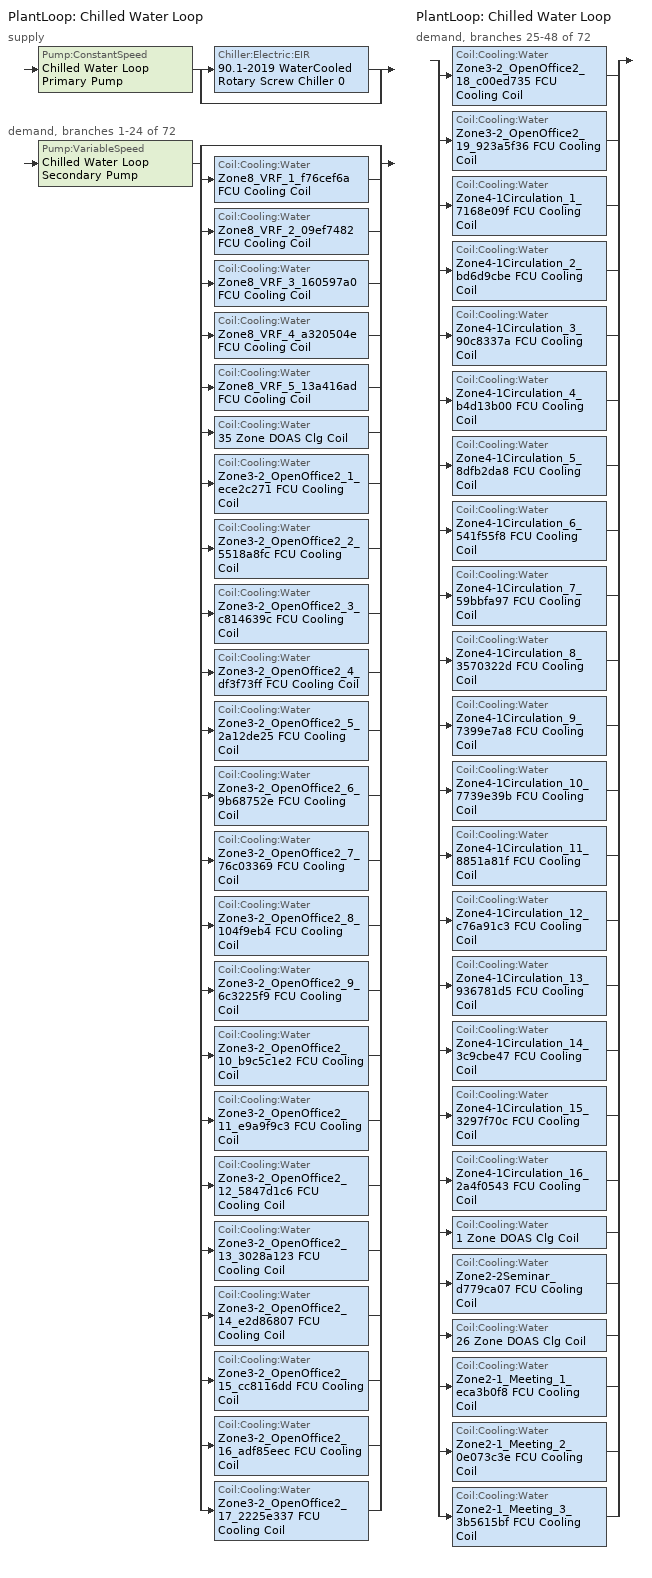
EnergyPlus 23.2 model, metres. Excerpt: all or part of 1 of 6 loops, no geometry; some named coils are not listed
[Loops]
PlantLoop 'Chilled Water Loop'
 supply: Pump:ConstantSpeed 'Chilled Water Loop Primary Pump' > split
  | Chiller:Electric:EIR '90.1-2019 WaterCooled  Rotary Screw Chiller 0'
  | bypass
 demand, branches 1-24 of 72: Pump:VariableSpeed 'Chilled Water Loop Secondary Pump' > split
  | bypass
  | Coil:Cooling:Water 'Zone8_VRF_1_f76cef6a FCU Cooling Coil'
  | Coil:Cooling:Water 'Zone8_VRF_2_09ef7482 FCU Cooling Coil'
  | Coil:Cooling:Water 'Zone8_VRF_3_160597a0 FCU Cooling Coil'
  | Coil:Cooling:Water 'Zone8_VRF_4_a320504e FCU Cooling Coil'
  | Coil:Cooling:Water 'Zone8_VRF_5_13a416ad FCU Cooling Coil'
  | Coil:Cooling:Water '35 Zone DOAS Clg Coil'
  | Coil:Cooling:Water 'Zone3-2_OpenOffice2_1_ece2c271 FCU Cooling Coil'
  | Coil:Cooling:Water 'Zone3-2_OpenOffice2_2_5518a8fc FCU Cooling Coil'
  | Coil:Cooling:Water 'Zone3-2_OpenOffice2_3_c814639c FCU Cooling Coil'
  | Coil:Cooling:Water 'Zone3-2_OpenOffice2_4_df3f73ff FCU Cooling Coil'
  | Coil:Cooling:Water 'Zone3-2_OpenOffice2_5_2a12de25 FCU Cooling Coil'
  | Coil:Cooling:Water 'Zone3-2_OpenOffice2_6_9b68752e FCU Cooling Coil'
  | Coil:Cooling:Water 'Zone3-2_OpenOffice2_7_76c03369 FCU Cooling Coil'
  | Coil:Cooling:Water 'Zone3-2_OpenOffice2_8_104f9eb4 FCU Cooling Coil'
  | Coil:Cooling:Water 'Zone3-2_OpenOffice2_9_6c3225f9 FCU Cooling Coil'
  | Coil:Cooling:Water 'Zone3-2_OpenOffice2_10_b9c5c1e2 FCU Cooling Coil'
  | Coil:Cooling:Water 'Zone3-2_OpenOffice2_11_e9a9f9c3 FCU Cooling Coil'
  | Coil:Cooling:Water 'Zone3-2_OpenOffice2_12_5847d1c6 FCU Cooling Coil'
  | Coil:Cooling:Water 'Zone3-2_OpenOffice2_13_3028a123 FCU Cooling Coil'
  | Coil:Cooling:Water 'Zone3-2_OpenOffice2_14_e2d86807 FCU Cooling Coil'
  | Coil:Cooling:Water 'Zone3-2_OpenOffice2_15_cc8116dd FCU Cooling Coil'
  | Coil:Cooling:Water 'Zone3-2_OpenOffice2_16_adf85eec FCU Cooling Coil'
  | Coil:Cooling:Water 'Zone3-2_OpenOffice2_17_2225e337 FCU Cooling Coil'
PlantLoop 'Chilled Water Loop'
 demand, branches 25-48 of 72: split
  | Coil:Cooling:Water 'Zone3-2_OpenOffice2_18_c00ed735 FCU Cooling Coil'
  | Coil:Cooling:Water 'Zone3-2_OpenOffice2_19_923a5f36 FCU Cooling Coil'
  | Coil:Cooling:Water 'Zone4-1Circulation_1_7168e09f FCU Cooling Coil'
  | Coil:Cooling:Water 'Zone4-1Circulation_2_bd6d9cbe FCU Cooling Coil'
  | Coil:Cooling:Water 'Zone4-1Circulation_3_90c8337a FCU Cooling Coil'
  | Coil:Cooling:Water 'Zone4-1Circulation_4_b4d13b00 FCU Cooling Coil'
  | Coil:Cooling:Water 'Zone4-1Circulation_5_8dfb2da8 FCU Cooling Coil'
  | Coil:Cooling:Water 'Zone4-1Circulation_6_541f55f8 FCU Cooling Coil'
  | Coil:Cooling:Water 'Zone4-1Circulation_7_59bbfa97 FCU Cooling Coil'
  | Coil:Cooling:Water 'Zone4-1Circulation_8_3570322d FCU Cooling Coil'
  | Coil:Cooling:Water 'Zone4-1Circulation_9_7399e7a8 FCU Cooling Coil'
  | Coil:Cooling:Water 'Zone4-1Circulation_10_7739e39b FCU Cooling Coil'
  | Coil:Cooling:Water 'Zone4-1Circulation_11_8851a81f FCU Cooling Coil'
  | Coil:Cooling:Water 'Zone4-1Circulation_12_c76a91c3 FCU Cooling Coil'
  | Coil:Cooling:Water 'Zone4-1Circulation_13_936781d5 FCU Cooling Coil'
  | Coil:Cooling:Water 'Zone4-1Circulation_14_3c9cbe47 FCU Cooling Coil'
  | Coil:Cooling:Water 'Zone4-1Circulation_15_3297f70c FCU Cooling Coil'
  | Coil:Cooling:Water 'Zone4-1Circulation_16_2a4f0543 FCU Cooling Coil'
  | Coil:Cooling:Water '1 Zone DOAS Clg Coil'
  | Coil:Cooling:Water 'Zone2-2Seminar_d779ca07 FCU Cooling Coil'
  | Coil:Cooling:Water '26 Zone DOAS Clg Coil'
  | Coil:Cooling:Water 'Zone2-1_Meeting_1_eca3b0f8 FCU Cooling Coil'
  | Coil:Cooling:Water 'Zone2-1_Meeting_2_0e073c3e FCU Cooling Coil'
  | Coil:Cooling:Water 'Zone2-1_Meeting_3_3b5615bf FCU Cooling Coil'
[ZoneControl:Thermostat] Temperature Difference Between Cutout And Setpoint {deltaC}=0
Name | Zone or ZoneList | Control Type Schedule | Control 1
Zone4-1Circulation_10_7739e39b Thermostat | Zone4-1Circulation_10_7739e39b | Zone4-1Circulation_10_7739e39b Thermostat Schedule | Tset_cir_br_ 9
Zone4-1Circulation_11_8851a81f Thermostat | Zone4-1Circulation_11_8851a81f | Zone4-1Circulation_11_8851a81f Thermostat Schedule | Tset_cir_br_ 10
Zone4-1Circulation_12_c76a91c3 Thermostat | Zone4-1Circulation_12_c76a91c3 | Zone4-1Circulation_12_c76a91c3 Thermostat Schedule | Tset_cir_br_ 11
Zone4-1Circulation_13_936781d5 Thermostat | Zone4-1Circulation_13_936781d5 | Zone4-1Circulation_13_936781d5 Thermostat Schedule | Tset_cir_br_ 12
Zone4-1Circulation_14_3c9cbe47 Thermostat | Zone4-1Circulation_14_3c9cbe47 | Zone4-1Circulation_14_3c9cbe47 Thermostat Schedule | Tset_cir_br_ 13
Zone4-1Circulation_15_3297f70c Thermostat | Zone4-1Circulation_15_3297f70c | Zone4-1Circulation_15_3297f70c Thermostat Schedule | Tset_cir_br_ 14
Zone4-1Circulation_16_2a4f0543 Thermostat | Zone4-1Circulation_16_2a4f0543 | Zone4-1Circulation_16_2a4f0543 Thermostat Schedule | Tset_cir_br_ 15
Zone4-1Circulation_1_7168e09f Thermostat | Zone4-1Circulation_1_7168e09f | Zone4-1Circulation_1_7168e09f Thermostat Schedule | Tset_cir_br_
Zone4-1Circulation_2_bd6d9cbe Thermostat | Zone4-1Circulation_2_bd6d9cbe | Zone4-1Circulation_2_bd6d9cbe Thermostat Schedule | Tset_cir_br_ 1
Zone4-1Circulation_3_90c8337a Thermostat | Zone4-1Circulation_3_90c8337a | Zone4-1Circulation_3_90c8337a Thermostat Schedule | Tset_cir_br_ 2
Zone4-1Circulation_4_b4d13b00 Thermostat | Zone4-1Circulation_4_b4d13b00 | Zone4-1Circulation_4_b4d13b00 Thermostat Schedule | Tset_cir_br_ 3
Zone4-1Circulation_5_8dfb2da8 Thermostat | Zone4-1Circulation_5_8dfb2da8 | Zone4-1Circulation_5_8dfb2da8 Thermostat Schedule | Tset_cir_br_ 4
Zone4-1Circulation_6_541f55f8 Thermostat | Zone4-1Circulation_6_541f55f8 | Zone4-1Circulation_6_541f55f8 Thermostat Schedule | Tset_cir_br_ 5
Zone4-1Circulation_7_59bbfa97 Thermostat | Zone4-1Circulation_7_59bbfa97 | Zone4-1Circulation_7_59bbfa97 Thermostat Schedule | Tset_cir_br_ 6
Zone4-1Circulation_8_3570322d Thermostat | Zone4-1Circulation_8_3570322d | Zone4-1Circulation_8_3570322d Thermostat Schedule | Tset_cir_br_ 7
Zone4-1Circulation_9_7399e7a8 Thermostat | Zone4-1Circulation_9_7399e7a8 | Zone4-1Circulation_9_7399e7a8 Thermostat Schedule | Tset_cir_br_ 8
Zone8_VRF_1_f76cef6a Thermostat | Zone8_VRF_1_f76cef6a | Zone8_VRF_1_f76cef6a Thermostat Schedule | Tset_vrf_br_
Zone8_VRF_2_09ef7482 Thermostat | Zone8_VRF_2_09ef7482 | Zone8_VRF_2_09ef7482 Thermostat Schedule | Tset_vrf_br_ 1
Zone8_VRF_3_160597a0 Thermostat | Zone8_VRF_3_160597a0 | Zone8_VRF_3_160597a0 Thermostat Schedule | Tset_vrf_br_ 2
Zone8_VRF_4_a320504e Thermostat | Zone8_VRF_4_a320504e | Zone8_VRF_4_a320504e Thermostat Schedule | Tset_vrf_br_ 3
Zone8_VRF_5_13a416ad Thermostat | Zone8_VRF_5_13a416ad | Zone8_VRF_5_13a416ad Thermostat Schedule | Tset_vrf_br_ 4
[ThermostatSetpoint:DualSetpoint]
Name | Heating Setpoint Temperature Schedule | Cooling Setpoint Temperature Schedule
Tset_cir_br_ 9; Tset_cir_br_ 10; Tset_cir_br_ 11; Tset_cir_br_ 12; Tset_cir_br_ 13; Tset_cir_br_ 14; Tset_cir_br_ 15; Tset_cir_br_; Tset_cir_br_ 1; Tset_cir_br_ 2; Tset_cir_br_ 3; Tset_cir_br_ 4; Tset_cir_br_ 5; Tset_cir_br_ 6; Tset_cir_br_ 7; Tset_cir_br_ 8 | htg_sch_cir_br_ | clg_sch_cir_br_
Tset_vrf_br_; Tset_vrf_br_ 1; Tset_vrf_br_ 2; Tset_vrf_br_ 3; Tset_vrf_br_ 4 | htg_sch_vrf_br_ | clg_sch_vrf_br_
[Zone equipment]
Zone4-1Circulation_10_7739e39b: Zone4-1Circulation_10_7739e39b FCU
Zone4-1Circulation_11_8851a81f: Zone4-1Circulation_11_8851a81f FCU
Zone4-1Circulation_12_c76a91c3: Zone4-1Circulation_12_c76a91c3 FCU
Zone4-1Circulation_13_936781d5: Zone4-1Circulation_13_936781d5 FCU
Zone4-1Circulation_14_3c9cbe47: Zone4-1Circulation_14_3c9cbe47 FCU
Zone4-1Circulation_15_3297f70c: Zone4-1Circulation_15_3297f70c FCU
Zone4-1Circulation_16_2a4f0543: Zone4-1Circulation_16_2a4f0543 FCU
Zone4-1Circulation_1_7168e09f: Zone4-1Circulation_1_7168e09f FCU
Zone4-1Circulation_2_bd6d9cbe: Zone4-1Circulation_2_bd6d9cbe FCU
Zone4-1Circulation_3_90c8337a: Zone4-1Circulation_3_90c8337a FCU
Zone4-1Circulation_4_b4d13b00: Zone4-1Circulation_4_b4d13b00 FCU
Zone4-1Circulation_5_8dfb2da8: Zone4-1Circulation_5_8dfb2da8 FCU
Zone4-1Circulation_6_541f55f8: Zone4-1Circulation_6_541f55f8 FCU
Zone4-1Circulation_7_59bbfa97: Zone4-1Circulation_7_59bbfa97 FCU
Zone4-1Circulation_8_3570322d: Zone4-1Circulation_8_3570322d FCU
Zone4-1Circulation_9_7399e7a8: Zone4-1Circulation_9_7399e7a8 FCU
Zone8_VRF_1_f76cef6a: Zone8_VRF_1_f76cef6a FCU
Zone8_VRF_2_09ef7482: Zone8_VRF_2_09ef7482 FCU
Zone8_VRF_3_160597a0: Zone8_VRF_3_160597a0 FCU
Zone8_VRF_4_a320504e: Zone8_VRF_4_a320504e FCU
Zone8_VRF_5_13a416ad: Zone8_VRF_5_13a416ad FCU
[Sizing:Zone] Zone Cooling Design Supply Air Temperature Input Method=SupplyAirTemperature; Zone Cooling Design Supply Air Temperature {C}=12.7778; Zone Cooling Design Supply Air Temperature Difference {deltaC}=11.11; Zone Heating Design Supply Air Temperature Input Method=SupplyAirTemperature; Zone Heating Design Supply Air Temperature {C}=40; Zone Heating Design Supply Air Temperature Difference {deltaC}=11.11; Zone Cooling Design Supply Air Humidity Ratio {kgWater/kgDryAir}=0.0085; Zone Heating Design Supply Air Humidity Ratio {kgWater/kgDryAir}=0.008; Cooling Design Air Flow Method=DesignDay; Cooling Design Air Flow Rate {m3/s}=0; Cooling Minimum Air Flow per Zone Floor Area {m3/s-m2}=0.000762; Cooling Minimum Air Flow {m3/s}=0; Cooling Minimum Air Flow Fraction=0; Heating Design Air Flow Method=DesignDay; Heating Design Air Flow Rate {m3/s}=0; Heating Maximum Air Flow per Zone Floor Area {m3/s-m2}=0.002032; Heating Maximum Air Flow {m3/s}=0.141576; Heating Maximum Air Flow Fraction=0.3; Account for Dedicated Outdoor Air System=No; Zone Load Sizing Method=Sensible Load Only No Latent Load; Zone Latent Cooling Design Supply Air Humidity Ratio Input Method=HumidityRatioDifference; Zone Cooling Design Supply Air Humidity Ratio Difference {kgWater/kgDryAir}=0.005; Zone Latent Heating Design Supply Air Humidity Ratio Input Method=HumidityRatioDifference; Zone Humidification Design Supply Air Humidity Ratio Difference {kgWater/kgDryAir}=0.005
Name | Design Specification Outdoor Air Object
Zone4-1Circulation_10_7739e39b | Zone4-1Circulation_10_7739e39b DSOA Space List
Zone4-1Circulation_11_8851a81f | Zone4-1Circulation_11_8851a81f DSOA Space List
Zone4-1Circulation_12_c76a91c3 | Zone4-1Circulation_12_c76a91c3 DSOA Space List
Zone4-1Circulation_13_936781d5 | Zone4-1Circulation_13_936781d5 DSOA Space List
Zone4-1Circulation_14_3c9cbe47 | Zone4-1Circulation_14_3c9cbe47 DSOA Space List
Zone4-1Circulation_15_3297f70c | Zone4-1Circulation_15_3297f70c DSOA Space List
Zone4-1Circulation_16_2a4f0543 | Zone4-1Circulation_16_2a4f0543 DSOA Space List
Zone4-1Circulation_1_7168e09f | Zone4-1Circulation_1_7168e09f DSOA Space List
Zone4-1Circulation_2_bd6d9cbe | Zone4-1Circulation_2_bd6d9cbe DSOA Space List
Zone4-1Circulation_3_90c8337a | Zone4-1Circulation_3_90c8337a DSOA Space List
Zone4-1Circulation_4_b4d13b00 | Zone4-1Circulation_4_b4d13b00 DSOA Space List
Zone4-1Circulation_5_8dfb2da8 | Zone4-1Circulation_5_8dfb2da8 DSOA Space List
Zone4-1Circulation_6_541f55f8 | Zone4-1Circulation_6_541f55f8 DSOA Space List
Zone4-1Circulation_7_59bbfa97 | Zone4-1Circulation_7_59bbfa97 DSOA Space List
Zone4-1Circulation_8_3570322d | Zone4-1Circulation_8_3570322d DSOA Space List
Zone4-1Circulation_9_7399e7a8 | Zone4-1Circulation_9_7399e7a8 DSOA Space List
Zone8_VRF_1_f76cef6a | Zone8_VRF_1_f76cef6a Zero air DSOA
Zone8_VRF_2_09ef7482 | Zone8_VRF_2_09ef7482 Zero air DSOA
Zone8_VRF_3_160597a0 | Zone8_VRF_3_160597a0 Zero air DSOA
Zone8_VRF_4_a320504e | Zone8_VRF_4_a320504e Zero air DSOA
Zone8_VRF_5_13a416ad | Zone8_VRF_5_13a416ad Zero air DSOA
[DesignSpecification:OutdoorAir] Outdoor Air Method=Sum; Outdoor Air Flow per Zone Floor Area {m3/s-m2}=0; Outdoor Air Flow per Zone {m3/s}=0; Outdoor Air Flow Air Changes per Hour {1/hr}=0
Name | Outdoor Air Flow per Person {m3/s-person} | Outdoor Air Schedule
mv_office_br_ 1 | 0.012 | mv_sch_office_br_
Zone8_VRF_1_f76cef6a Zero air DSOA; Zone8_VRF_2_09ef7482 Zero air DSOA; Zone8_VRF_3_160597a0 Zero air DSOA; Zone8_VRF_4_a320504e Zero air DSOA; Zone8_VRF_5_13a416ad Zero air DSOA | 0
[DesignSpecification:OutdoorAir:SpaceList] Space Design Specification Outdoor Air Object Name 1=mv_office_br_ 1
Name | Space Name 1
Zone4-1Circulation_10_7739e39b DSOA Space List | Zone4-1Circulation_10_7739e39b_Space
Zone4-1Circulation_11_8851a81f DSOA Space List | Zone4-1Circulation_11_8851a81f_Space
Zone4-1Circulation_12_c76a91c3 DSOA Space List | Zone4-1Circulation_12_c76a91c3_Space
Zone4-1Circulation_13_936781d5 DSOA Space List | Zone4-1Circulation_13_936781d5_Space
Zone4-1Circulation_14_3c9cbe47 DSOA Space List | Zone4-1Circulation_14_3c9cbe47_Space
Zone4-1Circulation_15_3297f70c DSOA Space List | Zone4-1Circulation_15_3297f70c_Space
Zone4-1Circulation_16_2a4f0543 DSOA Space List | Zone4-1Circulation_16_2a4f0543_Space
Zone4-1Circulation_1_7168e09f DSOA Space List | Zone4-1Circulation_1_7168e09f_Space
Zone4-1Circulation_2_bd6d9cbe DSOA Space List | Zone4-1Circulation_2_bd6d9cbe_Space
Zone4-1Circulation_3_90c8337a DSOA Space List | Zone4-1Circulation_3_90c8337a_Space
Zone4-1Circulation_4_b4d13b00 DSOA Space List | Zone4-1Circulation_4_b4d13b00_Space
Zone4-1Circulation_5_8dfb2da8 DSOA Space List | Zone4-1Circulation_5_8dfb2da8_Space
Zone4-1Circulation_6_541f55f8 DSOA Space List | Zone4-1Circulation_6_541f55f8_Space
Zone4-1Circulation_7_59bbfa97 DSOA Space List | Zone4-1Circulation_7_59bbfa97_Space
Zone4-1Circulation_8_3570322d DSOA Space List | Zone4-1Circulation_8_3570322d_Space
Zone4-1Circulation_9_7399e7a8 DSOA Space List | Zone4-1Circulation_9_7399e7a8_Space
[Fan:OnOff] Availability Schedule=Always On Discrete; Fan Total Efficiency=0.16; Pressure Rise {Pa}=270.899; 5th field=0.33; Motor Efficiency=0.29; Motor In Airstream Fraction=1
Name | Fan Power Ratio Function of Speed Ratio Curve | Fan Efficiency Ratio Function of Speed Ratio Curve
Zone2-1_Meeting_1_eca3b0f8 Fan Coil fan | Fan On Off Power Curve 41 | Fan On Off Efficiency Curve 41
Zone2-1_Meeting_2_0e073c3e Fan Coil fan | Fan On Off Power Curve 42 | Fan On Off Efficiency Curve 42
Zone2-1_Meeting_3_3b5615bf Fan Coil fan | Fan On Off Power Curve 43 | Fan On Off Efficiency Curve 43
Zone2-2Seminar_d779ca07 Fan Coil fan | Fan On Off Power Curve 40 | Fan On Off Efficiency Curve 40
Zone3-2_OpenOffice2_10_b9c5c1e2 Fan Coil fan | Fan On Off Power Curve 14 | Fan On Off Efficiency Curve 14
Zone3-2_OpenOffice2_11_e9a9f9c3 Fan Coil fan | Fan On Off Power Curve 15 | Fan On Off Efficiency Curve 15
Zone3-2_OpenOffice2_12_5847d1c6 Fan Coil fan | Fan On Off Power Curve 16 | Fan On Off Efficiency Curve 16
Zone3-2_OpenOffice2_13_3028a123 Fan Coil fan | Fan On Off Power Curve 17 | Fan On Off Efficiency Curve 17
Zone3-2_OpenOffice2_14_e2d86807 Fan Coil fan | Fan On Off Power Curve 18 | Fan On Off Efficiency Curve 18
Zone3-2_OpenOffice2_15_cc8116dd Fan Coil fan | Fan On Off Power Curve 19 | Fan On Off Efficiency Curve 19
Zone3-2_OpenOffice2_16_adf85eec Fan Coil fan | Fan On Off Power Curve 20 | Fan On Off Efficiency Curve 20
Zone3-2_OpenOffice2_17_2225e337 Fan Coil fan | Fan On Off Power Curve 21 | Fan On Off Efficiency Curve 21
Zone3-2_OpenOffice2_18_c00ed735 Fan Coil fan | Fan On Off Power Curve 22 | Fan On Off Efficiency Curve 22
Zone3-2_OpenOffice2_19_923a5f36 Fan Coil fan | Fan On Off Power Curve 23 | Fan On Off Efficiency Curve 23
Zone3-2_OpenOffice2_1_ece2c271 Fan Coil fan | Fan On Off Power Curve 5 | Fan On Off Efficiency Curve 5
Zone3-2_OpenOffice2_2_5518a8fc Fan Coil fan | Fan On Off Power Curve 6 | Fan On Off Efficiency Curve 6
Zone3-2_OpenOffice2_3_c814639c Fan Coil fan | Fan On Off Power Curve 7 | Fan On Off Efficiency Curve 7
Zone3-2_OpenOffice2_4_df3f73ff Fan Coil fan | Fan On Off Power Curve 8 | Fan On Off Efficiency Curve 8
Zone3-2_OpenOffice2_5_2a12de25 Fan Coil fan | Fan On Off Power Curve 9 | Fan On Off Efficiency Curve 9
Zone3-2_OpenOffice2_6_9b68752e Fan Coil fan | Fan On Off Power Curve 10 | Fan On Off Efficiency Curve 10
Zone3-2_OpenOffice2_7_76c03369 Fan Coil fan | Fan On Off Power Curve 11 | Fan On Off Efficiency Curve 11
Zone3-2_OpenOffice2_8_104f9eb4 Fan Coil fan | Fan On Off Power Curve 12 | Fan On Off Efficiency Curve 12
Zone3-2_OpenOffice2_9_6c3225f9 Fan Coil fan | Fan On Off Power Curve 13 | Fan On Off Efficiency Curve 13
Zone4-1Circulation_10_7739e39b Fan Coil fan | Fan On Off Power Curve 33 | Fan On Off Efficiency Curve 33
Zone4-1Circulation_11_8851a81f Fan Coil fan | Fan On Off Power Curve 34 | Fan On Off Efficiency Curve 34
Zone4-1Circulation_12_c76a91c3 Fan Coil fan | Fan On Off Power Curve 35 | Fan On Off Efficiency Curve 35
Zone4-1Circulation_13_936781d5 Fan Coil fan | Fan On Off Power Curve 36 | Fan On Off Efficiency Curve 36
Zone4-1Circulation_14_3c9cbe47 Fan Coil fan | Fan On Off Power Curve 37 | Fan On Off Efficiency Curve 37
Zone4-1Circulation_15_3297f70c Fan Coil fan | Fan On Off Power Curve 38 | Fan On Off Efficiency Curve 38
Zone4-1Circulation_16_2a4f0543 Fan Coil fan | Fan On Off Power Curve 39 | Fan On Off Efficiency Curve 39
Zone4-1Circulation_1_7168e09f Fan Coil fan | Fan On Off Power Curve 24 | Fan On Off Efficiency Curve 24
Zone4-1Circulation_2_bd6d9cbe Fan Coil fan | Fan On Off Power Curve 25 | Fan On Off Efficiency Curve 25
Zone4-1Circulation_3_90c8337a Fan Coil fan | Fan On Off Power Curve 26 | Fan On Off Efficiency Curve 26
Zone4-1Circulation_4_b4d13b00 Fan Coil fan | Fan On Off Power Curve 27 | Fan On Off Efficiency Curve 27
Zone4-1Circulation_5_8dfb2da8 Fan Coil fan | Fan On Off Power Curve 28 | Fan On Off Efficiency Curve 28
Zone4-1Circulation_6_541f55f8 Fan Coil fan | Fan On Off Power Curve 29 | Fan On Off Efficiency Curve 29
Zone4-1Circulation_7_59bbfa97 Fan Coil fan | Fan On Off Power Curve 30 | Fan On Off Efficiency Curve 30
Zone4-1Circulation_8_3570322d Fan Coil fan | Fan On Off Power Curve 31 | Fan On Off Efficiency Curve 31
Zone4-1Circulation_9_7399e7a8 Fan Coil fan | Fan On Off Power Curve 32 | Fan On Off Efficiency Curve 32
Zone8_VRF_1_f76cef6a Fan Coil fan | Fan On Off Power Curve | Fan On Off Efficiency Curve
Zone8_VRF_2_09ef7482 Fan Coil fan | Fan On Off Power Curve 1 | Fan On Off Efficiency Curve 1
Zone8_VRF_3_160597a0 Fan Coil fan | Fan On Off Power Curve 2 | Fan On Off Efficiency Curve 2
Zone8_VRF_4_a320504e Fan Coil fan | Fan On Off Power Curve 3 | Fan On Off Efficiency Curve 3
Zone8_VRF_5_13a416ad Fan Coil fan | Fan On Off Power Curve 4 | Fan On Off Efficiency Curve 4
[Coil:Cooling:Water] Availability Schedule=Always On Discrete; Design Water Flow Rate {m3/s}=Autosize; Design Air Flow Rate {m3/s}=Autosize; Design Inlet Water Temperature {C}=Autosize; Design Inlet Air Temperature {C}=Autosize; Design Outlet Air Temperature {C}=Autosize; Design Inlet Air Humidity Ratio {kgWater/kgDryAir}=Autosize; Design Outlet Air Humidity Ratio {kgWater/kgDryAir}=Autosize; Type of Analysis=SimpleAnalysis; Heat Exchanger Configuration=CrossFlow
Zone2-1_Meeting_1_eca3b0f8 FCU Cooling Coil; Zone2-1_Meeting_2_0e073c3e FCU Cooling Coil; Zone2-1_Meeting_3_3b5615bf FCU Cooling Coil; Zone2-2Seminar_d779ca07 FCU Cooling Coil; Zone3-2_OpenOffice2_10_b9c5c1e2 FCU Cooling Coil; Zone3-2_OpenOffice2_11_e9a9f9c3 FCU Cooling Coil; Zone3-2_OpenOffice2_12_5847d1c6 FCU Cooling Coil; Zone3-2_OpenOffice2_13_3028a123 FCU Cooling Coil; Zone3-2_OpenOffice2_14_e2d86807 FCU Cooling Coil; Zone3-2_OpenOffice2_15_cc8116dd FCU Cooling Coil; Zone3-2_OpenOffice2_16_adf85eec FCU Cooling Coil; Zone3-2_OpenOffice2_17_2225e337 FCU Cooling Coil; Zone3-2_OpenOffice2_18_c00ed735 FCU Cooling Coil; Zone3-2_OpenOffice2_19_923a5f36 FCU Cooling Coil; Zone3-2_OpenOffice2_1_ece2c271 FCU Cooling Coil; Zone3-2_OpenOffice2_2_5518a8fc FCU Cooling Coil; Zone3-2_OpenOffice2_3_c814639c FCU Cooling Coil; Zone3-2_OpenOffice2_4_df3f73ff FCU Cooling Coil; Zone3-2_OpenOffice2_5_2a12de25 FCU Cooling Coil; Zone3-2_OpenOffice2_6_9b68752e FCU Cooling Coil; Zone3-2_OpenOffice2_7_76c03369 FCU Cooling Coil; Zone3-2_OpenOffice2_8_104f9eb4 FCU Cooling Coil; Zone3-2_OpenOffice2_9_6c3225f9 FCU Cooling Coil; Zone4-1Circulation_10_7739e39b FCU Cooling Coil; Zone4-1Circulation_11_8851a81f FCU Cooling Coil; Zone4-1Circulation_12_c76a91c3 FCU Cooling Coil; Zone4-1Circulation_13_936781d5 FCU Cooling Coil; Zone4-1Circulation_14_3c9cbe47 FCU Cooling Coil; Zone4-1Circulation_15_3297f70c FCU Cooling Coil; Zone4-1Circulation_16_2a4f0543 FCU Cooling Coil; Zone4-1Circulation_1_7168e09f FCU Cooling Coil; Zone4-1Circulation_2_bd6d9cbe FCU Cooling Coil; Zone4-1Circulation_3_90c8337a FCU Cooling Coil; Zone4-1Circulation_4_b4d13b00 FCU Cooling Coil; Zone4-1Circulation_5_8dfb2da8 FCU Cooling Coil; Zone4-1Circulation_6_541f55f8 FCU Cooling Coil; Zone4-1Circulation_7_59bbfa97 FCU Cooling Coil; Zone4-1Circulation_8_3570322d FCU Cooling Coil; Zone4-1Circulation_9_7399e7a8 FCU Cooling Coil; Zone8_VRF_1_f76cef6a FCU Cooling Coil; Zone8_VRF_2_09ef7482 FCU Cooling Coil; Zone8_VRF_3_160597a0 FCU Cooling Coil; Zone8_VRF_4_a320504e FCU Cooling Coil; Zone8_VRF_5_13a416ad FCU Cooling Coil
[ZoneHVAC:FourPipeFanCoil] Availability Schedule=Always On Discrete; Capacity Control Method=CyclingFan; Maximum Supply Air Flow Rate {m3/s}=Autosize; Maximum Cold Water Flow Rate {m3/s}=Autosize; Maximum Hot Water Flow Rate {m3/s}=Autosize; Minimum Supply Air Temperature in Cooling Mode {C}=Autosize; Maximum Supply Air Temperature in Heating Mode {C}=Autosize
Name | Maximum Outdoor Air Flow Rate {m3/s} | Supply Air Fan | Cooling Coil | Heating Coil
Zone2-1_Meeting_1_eca3b0f8 FCU | 0 | Zone2-1_Meeting_1_eca3b0f8 Fan Coil fan | Zone2-1_Meeting_1_eca3b0f8 FCU Cooling Coil | Zone2-1_Meeting_1_eca3b0f8 FCU Heating Coil
Zone2-1_Meeting_2_0e073c3e FCU | 0 | Zone2-1_Meeting_2_0e073c3e Fan Coil fan | Zone2-1_Meeting_2_0e073c3e FCU Cooling Coil | Zone2-1_Meeting_2_0e073c3e FCU Heating Coil
Zone2-1_Meeting_3_3b5615bf FCU | 0 | Zone2-1_Meeting_3_3b5615bf Fan Coil fan | Zone2-1_Meeting_3_3b5615bf FCU Cooling Coil | Zone2-1_Meeting_3_3b5615bf FCU Heating Coil
Zone2-2Seminar_d779ca07 FCU | 0 | Zone2-2Seminar_d779ca07 Fan Coil fan | Zone2-2Seminar_d779ca07 FCU Cooling Coil | Zone2-2Seminar_d779ca07 FCU Heating Coil
Zone3-2_OpenOffice2_10_b9c5c1e2 FCU | 0 | Zone3-2_OpenOffice2_10_b9c5c1e2 Fan Coil fan | Zone3-2_OpenOffice2_10_b9c5c1e2 FCU Cooling Coil | Zone3-2_OpenOffice2_10_b9c5c1e2 FCU Heating Coil
Zone3-2_OpenOffice2_11_e9a9f9c3 FCU | 0 | Zone3-2_OpenOffice2_11_e9a9f9c3 Fan Coil fan | Zone3-2_OpenOffice2_11_e9a9f9c3 FCU Cooling Coil | Zone3-2_OpenOffice2_11_e9a9f9c3 FCU Heating Coil
Zone3-2_OpenOffice2_12_5847d1c6 FCU | 0 | Zone3-2_OpenOffice2_12_5847d1c6 Fan Coil fan | Zone3-2_OpenOffice2_12_5847d1c6 FCU Cooling Coil | Zone3-2_OpenOffice2_12_5847d1c6 FCU Heating Coil
Zone3-2_OpenOffice2_13_3028a123 FCU | 0 | Zone3-2_OpenOffice2_13_3028a123 Fan Coil fan | Zone3-2_OpenOffice2_13_3028a123 FCU Cooling Coil | Zone3-2_OpenOffice2_13_3028a123 FCU Heating Coil
Zone3-2_OpenOffice2_14_e2d86807 FCU | 0 | Zone3-2_OpenOffice2_14_e2d86807 Fan Coil fan | Zone3-2_OpenOffice2_14_e2d86807 FCU Cooling Coil | Zone3-2_OpenOffice2_14_e2d86807 FCU Heating Coil
Zone3-2_OpenOffice2_15_cc8116dd FCU | 0 | Zone3-2_OpenOffice2_15_cc8116dd Fan Coil fan | Zone3-2_OpenOffice2_15_cc8116dd FCU Cooling Coil | Zone3-2_OpenOffice2_15_cc8116dd FCU Heating Coil
Zone3-2_OpenOffice2_16_adf85eec FCU | 0 | Zone3-2_OpenOffice2_16_adf85eec Fan Coil fan | Zone3-2_OpenOffice2_16_adf85eec FCU Cooling Coil | Zone3-2_OpenOffice2_16_adf85eec FCU Heating Coil
Zone3-2_OpenOffice2_17_2225e337 FCU | 0 | Zone3-2_OpenOffice2_17_2225e337 Fan Coil fan | Zone3-2_OpenOffice2_17_2225e337 FCU Cooling Coil | Zone3-2_OpenOffice2_17_2225e337 FCU Heating Coil
Zone3-2_OpenOffice2_18_c00ed735 FCU | 0 | Zone3-2_OpenOffice2_18_c00ed735 Fan Coil fan | Zone3-2_OpenOffice2_18_c00ed735 FCU Cooling Coil | Zone3-2_OpenOffice2_18_c00ed735 FCU Heating Coil
Zone3-2_OpenOffice2_19_923a5f36 FCU | 0 | Zone3-2_OpenOffice2_19_923a5f36 Fan Coil fan | Zone3-2_OpenOffice2_19_923a5f36 FCU Cooling Coil | Zone3-2_OpenOffice2_19_923a5f36 FCU Heating Coil
Zone3-2_OpenOffice2_1_ece2c271 FCU | 0 | Zone3-2_OpenOffice2_1_ece2c271 Fan Coil fan | Zone3-2_OpenOffice2_1_ece2c271 FCU Cooling Coil | Zone3-2_OpenOffice2_1_ece2c271 FCU Heating Coil
Zone3-2_OpenOffice2_2_5518a8fc FCU | 0 | Zone3-2_OpenOffice2_2_5518a8fc Fan Coil fan | Zone3-2_OpenOffice2_2_5518a8fc FCU Cooling Coil | Zone3-2_OpenOffice2_2_5518a8fc FCU Heating Coil
Zone3-2_OpenOffice2_3_c814639c FCU | 0 | Zone3-2_OpenOffice2_3_c814639c Fan Coil fan | Zone3-2_OpenOffice2_3_c814639c FCU Cooling Coil | Zone3-2_OpenOffice2_3_c814639c FCU Heating Coil
Zone3-2_OpenOffice2_4_df3f73ff FCU | 0 | Zone3-2_OpenOffice2_4_df3f73ff Fan Coil fan | Zone3-2_OpenOffice2_4_df3f73ff FCU Cooling Coil | Zone3-2_OpenOffice2_4_df3f73ff FCU Heating Coil
Zone3-2_OpenOffice2_5_2a12de25 FCU | 0 | Zone3-2_OpenOffice2_5_2a12de25 Fan Coil fan | Zone3-2_OpenOffice2_5_2a12de25 FCU Cooling Coil | Zone3-2_OpenOffice2_5_2a12de25 FCU Heating Coil
Zone3-2_OpenOffice2_6_9b68752e FCU | 0 | Zone3-2_OpenOffice2_6_9b68752e Fan Coil fan | Zone3-2_OpenOffice2_6_9b68752e FCU Cooling Coil | Zone3-2_OpenOffice2_6_9b68752e FCU Heating Coil
Zone3-2_OpenOffice2_7_76c03369 FCU | 0 | Zone3-2_OpenOffice2_7_76c03369 Fan Coil fan | Zone3-2_OpenOffice2_7_76c03369 FCU Cooling Coil | Zone3-2_OpenOffice2_7_76c03369 FCU Heating Coil
Zone3-2_OpenOffice2_8_104f9eb4 FCU | 0 | Zone3-2_OpenOffice2_8_104f9eb4 Fan Coil fan | Zone3-2_OpenOffice2_8_104f9eb4 FCU Cooling Coil | Zone3-2_OpenOffice2_8_104f9eb4 FCU Heating Coil
Zone3-2_OpenOffice2_9_6c3225f9 FCU | 0 | Zone3-2_OpenOffice2_9_6c3225f9 Fan Coil fan | Zone3-2_OpenOffice2_9_6c3225f9 FCU Cooling Coil | Zone3-2_OpenOffice2_9_6c3225f9 FCU Heating Coil
Zone4-1Circulation_10_7739e39b FCU | 0 | Zone4-1Circulation_10_7739e39b Fan Coil fan | Zone4-1Circulation_10_7739e39b FCU Cooling Coil | Zone4-1Circulation_10_7739e39b FCU Heating Coil
Zone4-1Circulation_11_8851a81f FCU | 0 | Zone4-1Circulation_11_8851a81f Fan Coil fan | Zone4-1Circulation_11_8851a81f FCU Cooling Coil | Zone4-1Circulation_11_8851a81f FCU Heating Coil
Zone4-1Circulation_12_c76a91c3 FCU | 0 | Zone4-1Circulation_12_c76a91c3 Fan Coil fan | Zone4-1Circulation_12_c76a91c3 FCU Cooling Coil | Zone4-1Circulation_12_c76a91c3 FCU Heating Coil
Zone4-1Circulation_13_936781d5 FCU | 0 | Zone4-1Circulation_13_936781d5 Fan Coil fan | Zone4-1Circulation_13_936781d5 FCU Cooling Coil | Zone4-1Circulation_13_936781d5 FCU Heating Coil
Zone4-1Circulation_14_3c9cbe47 FCU | 0 | Zone4-1Circulation_14_3c9cbe47 Fan Coil fan | Zone4-1Circulation_14_3c9cbe47 FCU Cooling Coil | Zone4-1Circulation_14_3c9cbe47 FCU Heating Coil
Zone4-1Circulation_15_3297f70c FCU | 0 | Zone4-1Circulation_15_3297f70c Fan Coil fan | Zone4-1Circulation_15_3297f70c FCU Cooling Coil | Zone4-1Circulation_15_3297f70c FCU Heating Coil
Zone4-1Circulation_16_2a4f0543 FCU | 0 | Zone4-1Circulation_16_2a4f0543 Fan Coil fan | Zone4-1Circulation_16_2a4f0543 FCU Cooling Coil | Zone4-1Circulation_16_2a4f0543 FCU Heating Coil
Zone4-1Circulation_1_7168e09f FCU | 0 | Zone4-1Circulation_1_7168e09f Fan Coil fan | Zone4-1Circulation_1_7168e09f FCU Cooling Coil | Zone4-1Circulation_1_7168e09f FCU Heating Coil
Zone4-1Circulation_2_bd6d9cbe FCU | 0 | Zone4-1Circulation_2_bd6d9cbe Fan Coil fan | Zone4-1Circulation_2_bd6d9cbe FCU Cooling Coil | Zone4-1Circulation_2_bd6d9cbe FCU Heating Coil
Zone4-1Circulation_3_90c8337a FCU | 0 | Zone4-1Circulation_3_90c8337a Fan Coil fan | Zone4-1Circulation_3_90c8337a FCU Cooling Coil | Zone4-1Circulation_3_90c8337a FCU Heating Coil
Zone4-1Circulation_4_b4d13b00 FCU | 0 | Zone4-1Circulation_4_b4d13b00 Fan Coil fan | Zone4-1Circulation_4_b4d13b00 FCU Cooling Coil | Zone4-1Circulation_4_b4d13b00 FCU Heating Coil
Zone4-1Circulation_5_8dfb2da8 FCU | 0 | Zone4-1Circulation_5_8dfb2da8 Fan Coil fan | Zone4-1Circulation_5_8dfb2da8 FCU Cooling Coil | Zone4-1Circulation_5_8dfb2da8 FCU Heating Coil
Zone4-1Circulation_6_541f55f8 FCU | 0 | Zone4-1Circulation_6_541f55f8 Fan Coil fan | Zone4-1Circulation_6_541f55f8 FCU Cooling Coil | Zone4-1Circulation_6_541f55f8 FCU Heating Coil
Zone4-1Circulation_7_59bbfa97 FCU | 0 | Zone4-1Circulation_7_59bbfa97 Fan Coil fan | Zone4-1Circulation_7_59bbfa97 FCU Cooling Coil | Zone4-1Circulation_7_59bbfa97 FCU Heating Coil
Zone4-1Circulation_8_3570322d FCU | 0 | Zone4-1Circulation_8_3570322d Fan Coil fan | Zone4-1Circulation_8_3570322d FCU Cooling Coil | Zone4-1Circulation_8_3570322d FCU Heating Coil
Zone4-1Circulation_9_7399e7a8 FCU | 0 | Zone4-1Circulation_9_7399e7a8 Fan Coil fan | Zone4-1Circulation_9_7399e7a8 FCU Cooling Coil | Zone4-1Circulation_9_7399e7a8 FCU Heating Coil
Zone8_VRF_1_f76cef6a FCU | Autosize | Zone8_VRF_1_f76cef6a Fan Coil fan | Zone8_VRF_1_f76cef6a FCU Cooling Coil | Zone8_VRF_1_f76cef6a FCU Heating Coil
Zone8_VRF_2_09ef7482 FCU | Autosize | Zone8_VRF_2_09ef7482 Fan Coil fan | Zone8_VRF_2_09ef7482 FCU Cooling Coil | Zone8_VRF_2_09ef7482 FCU Heating Coil
Zone8_VRF_3_160597a0 FCU | Autosize | Zone8_VRF_3_160597a0 Fan Coil fan | Zone8_VRF_3_160597a0 FCU Cooling Coil | Zone8_VRF_3_160597a0 FCU Heating Coil
Zone8_VRF_4_a320504e FCU | Autosize | Zone8_VRF_4_a320504e Fan Coil fan | Zone8_VRF_4_a320504e FCU Cooling Coil | Zone8_VRF_4_a320504e FCU Heating Coil
Zone8_VRF_5_13a416ad FCU | Autosize | Zone8_VRF_5_13a416ad Fan Coil fan | Zone8_VRF_5_13a416ad FCU Cooling Coil | Zone8_VRF_5_13a416ad FCU Heating Coil
[PlantLoop]
Chilled Water Loop: Fluid Type=Water; Plant Equipment Operation Scheme=Chilled Water Loop Operation Schemes; Maximum Loop Temperature {C}=40; Minimum Loop Temperature {C}=1; Maximum Loop Flow Rate {m3/s}=Autosize; Minimum Loop Flow Rate {m3/s}=0; Plant Loop Volume {m3}=Autocalculate; Load Distribution Scheme=Optimal; Plant Loop Demand Calculation Scheme=SingleSetpoint; Common Pipe Simulation=CommonPipe
[Sizing:Plant]
Chilled Water Loop: Loop Type=Cooling; Design Loop Exit Temperature {C}=6.66667; Loop Design Temperature Difference {deltaC}=5.61111; Sizing Option=NonCoincident; Zone Timesteps in Averaging Window=1; Coincident Sizing Factor Mode=None
[Pump:ConstantSpeed]
Chilled Water Loop Primary Pump: Design Flow Rate {m3/s}=Autosize; Design Pump Head {Pa}=44836; Design Power Consumption {W}=Autosize; Motor Efficiency=0.9; Fraction of Motor Inefficiencies to Fluid Stream=0; Pump Control Type=Intermittent; Design Power Sizing Method=PowerPerFlowPerPressure; Design Electric Power per Unit Flow Rate {W/(m3/s)}=348701.1; Design Shaft Power per Unit Flow Rate per Unit Head {W-s/m3-Pa}=1.28205
[Chiller:Electric:EIR]
90.1-2019 WaterCooled  Rotary Screw Chiller 0: Reference Capacity {W}=Autosize; Reference COP {W/W}=5.76557; Reference Leaving Chilled Water Temperature {C}=6.66667; Reference Entering Condenser Fluid Temperature {C}=35; Reference Chilled Water Flow Rate {m3/s}=Autosize; Reference Condenser Fluid Flow Rate {m3/s}=Autosize; Cooling Capacity Function of Temperature Curve=ChlrWtrPosDispPathAAllQRatio_fTchwsTcwsSI; Electric Input to Cooling Output Ratio Function of Temperature Curve=ChlrWtrPosDispPathAAllEIRRatio_fTchwsTcwsSI; Electric Input to Cooling Output Ratio Function of Part Load Ratio Curve=ChlrWtrPosDispPathAAllEIRRatio_fQRatio; Minimum Part Load Ratio=0.15; Maximum Part Load Ratio=1; Optimum Part Load Ratio=1; Minimum Unloading Ratio=0.25; Condenser Type=WaterCooled; Condenser Fan Power Ratio {W/W}=0; Fraction of Compressor Electric Consumption Rejected by Condenser=1; Leaving Chilled Water Lower Temperature Limit {C}=2.22222; Chiller Flow Mode=ConstantFlow; Sizing Factor=1; Basin Heater Capacity {W/K}=0; Basin Heater Setpoint Temperature {C}=10; Condenser Heat Recovery Relative Capacity Fraction=1
[SetpointManager:Scheduled]
Chilled Water Loop Setpoint Manager: Control Variable=Temperature; Schedule=Chilled Water Loop Temp - 44F; Setpoint Node or NodeList=Chilled Water Loop Supply Outlet Node
[Pump:VariableSpeed]
Chilled Water Loop Secondary Pump: Design Maximum Flow Rate {m3/s}=Autosize; Design Pump Head {Pa}=134508; Design Power Consumption {W}=Autosize; Motor Efficiency=0.9; Fraction of Motor Inefficiencies to Fluid Stream=0; Coefficient 1 of the Part Load Performance Curve=0; Coefficient 2 of the Part Load Performance Curve=0.0205; Coefficient 3 of the Part Load Performance Curve=0.4101; Coefficient 4 of the Part Load Performance Curve=0.5753; Design Minimum Flow Rate {m3/s}=0; Pump Control Type=Intermittent; Skin Loss Radiative Fraction=0.5; Design Power Sizing Method=PowerPerFlowPerPressure; Design Electric Power per Unit Flow Rate {W/(m3/s)}=348701.1; Design Shaft Power per Unit Flow Rate per Unit Head {W/((m3/s)-Pa)}=1.28205; Design Minimum Flow Rate Fraction=0
[PlantEquipmentOperationSchemes]
Chilled Water Loop Operation Schemes: Control Scheme Object Type 1=PlantEquipmentOperation:CoolingLoad; Control Scheme Name 1=Chilled Water Loop Cooling Operation Scheme; Control Scheme Schedule Name 1=Always On Discrete
[PlantEquipmentOperation:CoolingLoad]
Chilled Water Loop Cooling Operation Scheme: Load Range Lower Limit 1 {W}=0; Load Range Upper Limit 1 {W}=1000000000; Range Equipment List Name 1=Chilled Water Loop Cooling Equipment List
[PlantEquipmentList]
Chilled Water Loop Cooling Equipment List: Chiller:Electric:EIR, 90.1-2019 WaterCooled  Rotary Screw Chiller 0
[Schedule:Day:Hourly]
mv_sch_office_br__Sunday; mv_sch_office_br__Monday_SmrDsn_WntrDsn 1; mv_sch_office_br__Hol 1: Fractional, 0, 0, 0, 0, 0, 0, 0, 0, 0, 0, 0, 0, 0, 0, 0, 0, 0, 0, 0, 0, 0, 0, 0, 0
mv_sch_office_br__Weekday; mv_sch_office_br__Monday_SmrDsn 1: Fractional, 0, 0, 0, 0, 0, 0, 0, 0, 1, 1, 1, 1, 1, 1, 1, 1, 1, 1, 1, 0, 0, 0, 0, 0
htg_sch_cir_br__Sunday; htg_sch_cir_br__Sunday_SmrDsn 1; htg_sch_cir_br__Hol 1: Temperature, 15, 15, 15, 15, 15, 15, 15, 15, 15, 15, 15, 15, 15, 15, 15, 15, 15, 15, 15, 15, 15, 15, 15, 15
htg_sch_cir_br__Weekday; htg_sch_cir_br__Sunday_SmrDsn_WntrDsn 1: Temperature, 15, 15, 15, 15, 15, 15, 15, 15, 19, 19, 19, 19, 19, 19, 19, 19, 19, 19, 19, 15, 15, 15, 15, 15
clg_sch_cir_br__Sunday; clg_sch_cir_br__Sunday_SmrDsn 1; clg_sch_cir_br__Sunday_SmrDsn_WntrDsn 1; clg_sch_cir_br__Hol 1: Temperature, 50, 50, 50, 50, 50, 50, 50, 50, 50, 50, 50, 50, 50, 50, 50, 50, 50, 50, 50, 50, 50, 50, 50, 50
htg_sch_vrf_br__Sunday; htg_sch_vrf_br__Sunday_SmrDsn 1; htg_sch_vrf_br__Sunday_SmrDsn_WntrDsn 1; htg_sch_vrf_br__Hol 1: Temperature, 19, 19, 19, 19, 19, 19, 19, 19, 19, 19, 19, 19, 19, 19, 19, 19, 19, 19, 19, 19, 19, 19, 19, 19
clg_sch_vrf_br__Sunday; clg_sch_vrf_br__Sunday_SmrDsn 1; clg_sch_vrf_br__Sunday_SmrDsn_WntrDsn 1; clg_sch_vrf_br__Hol 1: Temperature, 21, 21, 21, 21, 21, 21, 21, 21, 21, 21, 21, 21, 21, 21, 21, 21, 21, 21, 21, 21, 21, 21, 21, 21
Chilled Water Loop Temp - 44F Default: Temperature, 6.66667, 6.66667, 6.66667, 6.66667, 6.66667, 6.66667, 6.66667, 6.66667, 6.66667, 6.66667, 6.66667, 6.66667, 6.66667, 6.66667, 6.66667, 6.66667, 6.66667, 6.66667, 6.66667, 6.66667, 6.66667, 6.66667, 6.66667, 6.66667
[Schedule:Week:Daily]
mv_sch_office_br_ Week Rule - Jan1-Dec31: mv_sch_office_br__Sunday, mv_sch_office_br__Weekday, mv_sch_office_br__Weekday, mv_sch_office_br__Weekday, mv_sch_office_br__Weekday, mv_sch_office_br__Weekday, mv_sch_office_br__Sunday, mv_sch_office_br__Hol 1, mv_sch_office_br__Monday_SmrDsn 1, mv_sch_office_br__Monday_SmrDsn_WntrDsn 1, mv_sch_office_br__Sunday, mv_sch_office_br__Sunday
htg_sch_cir_br_ Week Rule - Jan1-Dec31: htg_sch_cir_br__Sunday, htg_sch_cir_br__Weekday, htg_sch_cir_br__Weekday, htg_sch_cir_br__Weekday, htg_sch_cir_br__Weekday, htg_sch_cir_br__Weekday, htg_sch_cir_br__Sunday, htg_sch_cir_br__Hol 1, htg_sch_cir_br__Sunday_SmrDsn 1, htg_sch_cir_br__Sunday_SmrDsn_WntrDsn 1, htg_sch_cir_br__Sunday, htg_sch_cir_br__Sunday
clg_sch_cir_br_ Week Rule - Jan1-Dec31: clg_sch_cir_br__Sunday, clg_sch_cir_br__Sunday, clg_sch_cir_br__Sunday, clg_sch_cir_br__Sunday, clg_sch_cir_br__Sunday, clg_sch_cir_br__Sunday, clg_sch_cir_br__Sunday, clg_sch_cir_br__Hol 1, clg_sch_cir_br__Sunday_SmrDsn 1, clg_sch_cir_br__Sunday_SmrDsn_WntrDsn 1, clg_sch_cir_br__Sunday, clg_sch_cir_br__Sunday
htg_sch_vrf_br_ Week Rule - Jan1-Dec31: htg_sch_vrf_br__Sunday, htg_sch_vrf_br__Sunday, htg_sch_vrf_br__Sunday, htg_sch_vrf_br__Sunday, htg_sch_vrf_br__Sunday, htg_sch_vrf_br__Sunday, htg_sch_vrf_br__Sunday, htg_sch_vrf_br__Hol 1, htg_sch_vrf_br__Sunday_SmrDsn 1, htg_sch_vrf_br__Sunday_SmrDsn_WntrDsn 1, htg_sch_vrf_br__Sunday, htg_sch_vrf_br__Sunday
clg_sch_vrf_br_ Week Rule - Jan1-Dec31: clg_sch_vrf_br__Sunday, clg_sch_vrf_br__Sunday, clg_sch_vrf_br__Sunday, clg_sch_vrf_br__Sunday, clg_sch_vrf_br__Sunday, clg_sch_vrf_br__Sunday, clg_sch_vrf_br__Sunday, clg_sch_vrf_br__Hol 1, clg_sch_vrf_br__Sunday_SmrDsn 1, clg_sch_vrf_br__Sunday_SmrDsn_WntrDsn 1, clg_sch_vrf_br__Sunday, clg_sch_vrf_br__Sunday
Chilled Water Loop Temp - 44F Week Rule - Jan1-Dec31: Chilled Water Loop Temp - 44F Default, Chilled Water Loop Temp - 44F Default, Chilled Water Loop Temp - 44F Default, Chilled Water Loop Temp - 44F Default, Chilled Water Loop Temp - 44F Default, Chilled Water Loop Temp - 44F Default, Chilled Water Loop Temp - 44F Default, Chilled Water Loop Temp - 44F Default, Chilled Water Loop Temp - 44F Default, Chilled Water Loop Temp - 44F Default, Chilled Water Loop Temp - 44F Default, Chilled Water Loop Temp - 44F Default
[Schedule:Year]
mv_sch_office_br_: mv_sch_office_br_ Week Rule - Jan1-Dec31, 1, 1, 12, 31
htg_sch_cir_br_: htg_sch_cir_br_ Week Rule - Jan1-Dec31, 1, 1, 12, 31
clg_sch_cir_br_: clg_sch_cir_br_ Week Rule - Jan1-Dec31, 1, 1, 12, 31
htg_sch_vrf_br_: htg_sch_vrf_br_ Week Rule - Jan1-Dec31, 1, 1, 12, 31
clg_sch_vrf_br_: clg_sch_vrf_br_ Week Rule - Jan1-Dec31, 1, 1, 12, 31
Chilled Water Loop Temp - 44F: Chilled Water Loop Temp - 44F Week Rule - Jan1-Dec31, 1, 1, 12, 31
[Schedule:Compact]
Zone4-1Circulation_10_7739e39b Thermostat Schedule; Zone4-1Circulation_11_8851a81f Thermostat Schedule; Zone4-1Circulation_12_c76a91c3 Thermostat Schedule; Zone4-1Circulation_13_936781d5 Thermostat Schedule; Zone4-1Circulation_14_3c9cbe47 Thermostat Schedule; Zone4-1Circulation_15_3297f70c Thermostat Schedule; Zone4-1Circulation_16_2a4f0543 Thermostat Schedule; Zone4-1Circulation_1_7168e09f Thermostat Schedule; Zone4-1Circulation_2_bd6d9cbe Thermostat Schedule; Zone4-1Circulation_3_90c8337a Thermostat Schedule; Zone4-1Circulation_4_b4d13b00 Thermostat Schedule; Zone4-1Circulation_5_8dfb2da8 Thermostat Schedule; Zone4-1Circulation_6_541f55f8 Thermostat Schedule; Zone4-1Circulation_7_59bbfa97 Thermostat Schedule; Zone4-1Circulation_8_3570322d Thermostat Schedule; Zone4-1Circulation_9_7399e7a8 Thermostat Schedule; Zone8_VRF_1_f76cef6a Thermostat Schedule; Zone8_VRF_2_09ef7482 Thermostat Schedule; Zone8_VRF_3_160597a0 Thermostat Schedule; Zone8_VRF_4_a320504e Thermostat Schedule; Zone8_VRF_5_13a416ad Thermostat Schedule: Through: 12/31, For: AllDays, Until: 24:00, 4
[Schedule:Constant]
Always On Discrete: Hourly Value=1
[Curve:Exponent] Coefficient1 Constant=1; Coefficient2 Constant=0; Coefficient3 Constant=0; Minimum Value of x {BasedOnField A2}=0; Maximum Value of x {BasedOnField A2}=1
Fan On Off Power Curve 41; Fan On Off Power Curve 42; Fan On Off Power Curve 43; Fan On Off Power Curve 40; Fan On Off Power Curve 14; Fan On Off Power Curve 15; Fan On Off Power Curve 16; Fan On Off Power Curve 17; Fan On Off Power Curve 18; Fan On Off Power Curve 19; Fan On Off Power Curve 20; Fan On Off Power Curve 21; Fan On Off Power Curve 22; Fan On Off Power Curve 23; Fan On Off Power Curve 5; Fan On Off Power Curve 6; Fan On Off Power Curve 7; Fan On Off Power Curve 8; Fan On Off Power Curve 9; Fan On Off Power Curve 10; Fan On Off Power Curve 11; Fan On Off Power Curve 12; Fan On Off Power Curve 13; Fan On Off Power Curve 33; Fan On Off Power Curve 34; Fan On Off Power Curve 35; Fan On Off Power Curve 36; Fan On Off Power Curve 37; Fan On Off Power Curve 38; Fan On Off Power Curve 39; Fan On Off Power Curve 24; Fan On Off Power Curve 25; Fan On Off Power Curve 26; Fan On Off Power Curve 27; Fan On Off Power Curve 28; Fan On Off Power Curve 29; Fan On Off Power Curve 30; Fan On Off Power Curve 31; Fan On Off Power Curve 32; Fan On Off Power Curve; Fan On Off Power Curve 1; Fan On Off Power Curve 2; Fan On Off Power Curve 3; Fan On Off Power Curve 4
[Curve:Cubic] Coefficient1 Constant=1; Coefficient2 x=0; Coefficient3 x**2=0; Coefficient4 x**3=0; Minimum Value of x {BasedOnField A2}=0; Maximum Value of x {BasedOnField A2}=1
Fan On Off Efficiency Curve 41; Fan On Off Efficiency Curve 42; Fan On Off Efficiency Curve 43; Fan On Off Efficiency Curve 40; Fan On Off Efficiency Curve 14; Fan On Off Efficiency Curve 15; Fan On Off Efficiency Curve 16; Fan On Off Efficiency Curve 17; Fan On Off Efficiency Curve 18; Fan On Off Efficiency Curve 19; Fan On Off Efficiency Curve 20; Fan On Off Efficiency Curve 21; Fan On Off Efficiency Curve 22; Fan On Off Efficiency Curve 23; Fan On Off Efficiency Curve 5; Fan On Off Efficiency Curve 6; Fan On Off Efficiency Curve 7; Fan On Off Efficiency Curve 8; Fan On Off Efficiency Curve 9; Fan On Off Efficiency Curve 10; Fan On Off Efficiency Curve 11; Fan On Off Efficiency Curve 12; Fan On Off Efficiency Curve 13; Fan On Off Efficiency Curve 33; Fan On Off Efficiency Curve 34; Fan On Off Efficiency Curve 35; Fan On Off Efficiency Curve 36; Fan On Off Efficiency Curve 37; Fan On Off Efficiency Curve 38; Fan On Off Efficiency Curve 39; Fan On Off Efficiency Curve 24; Fan On Off Efficiency Curve 25; Fan On Off Efficiency Curve 26; Fan On Off Efficiency Curve 27; Fan On Off Efficiency Curve 28; Fan On Off Efficiency Curve 29; Fan On Off Efficiency Curve 30; Fan On Off Efficiency Curve 31; Fan On Off Efficiency Curve 32; Fan On Off Efficiency Curve; Fan On Off Efficiency Curve 1; Fan On Off Efficiency Curve 2; Fan On Off Efficiency Curve 3; Fan On Off Efficiency Curve 4
[Curve:Biquadratic] Minimum Value of x {BasedOnField A2}=4.44; Maximum Value of x {BasedOnField A2}=12.22; Minimum Value of y {BasedOnField A3}=15.56; Maximum Value of y {BasedOnField A3}=29.44
Name | Coefficient1 Constant | Coefficient2 x | Coefficient3 x**2 | Coefficient4 y | Coefficient5 y**2 | Coefficient6 x*y | Minimum Curve Output {BasedOnField A4} | Maximum Curve Output {BasedOnField A4}
ChlrWtrPosDispPathAAllQRatio_fTchwsTcwsSI | 0.96744 | 0.037082 | 0.000434 | -0.005837 | -4.9e-05 | -0.000274 | 0.89 | 1.33
ChlrWtrPosDispPathAAllEIRRatio_fTchwsTcwsSI | 0.665307 | -0.009339 | 0.000483 | 0.009492 | 0.000544 | -0.000864 | 0.74 | 1.27
[Curve:Quadratic]
ChlrWtrPosDispPathAAllEIRRatio_fQRatio: Coefficient1 Constant=0.310965; Coefficient2 x=0.322519; Coefficient3 x**2=0.372745; Minimum Value of x {BasedOnField A2}=0.1; Maximum Value of x {BasedOnField A2}=1; Minimum Curve Output {BasedOnField A3}=0.35
